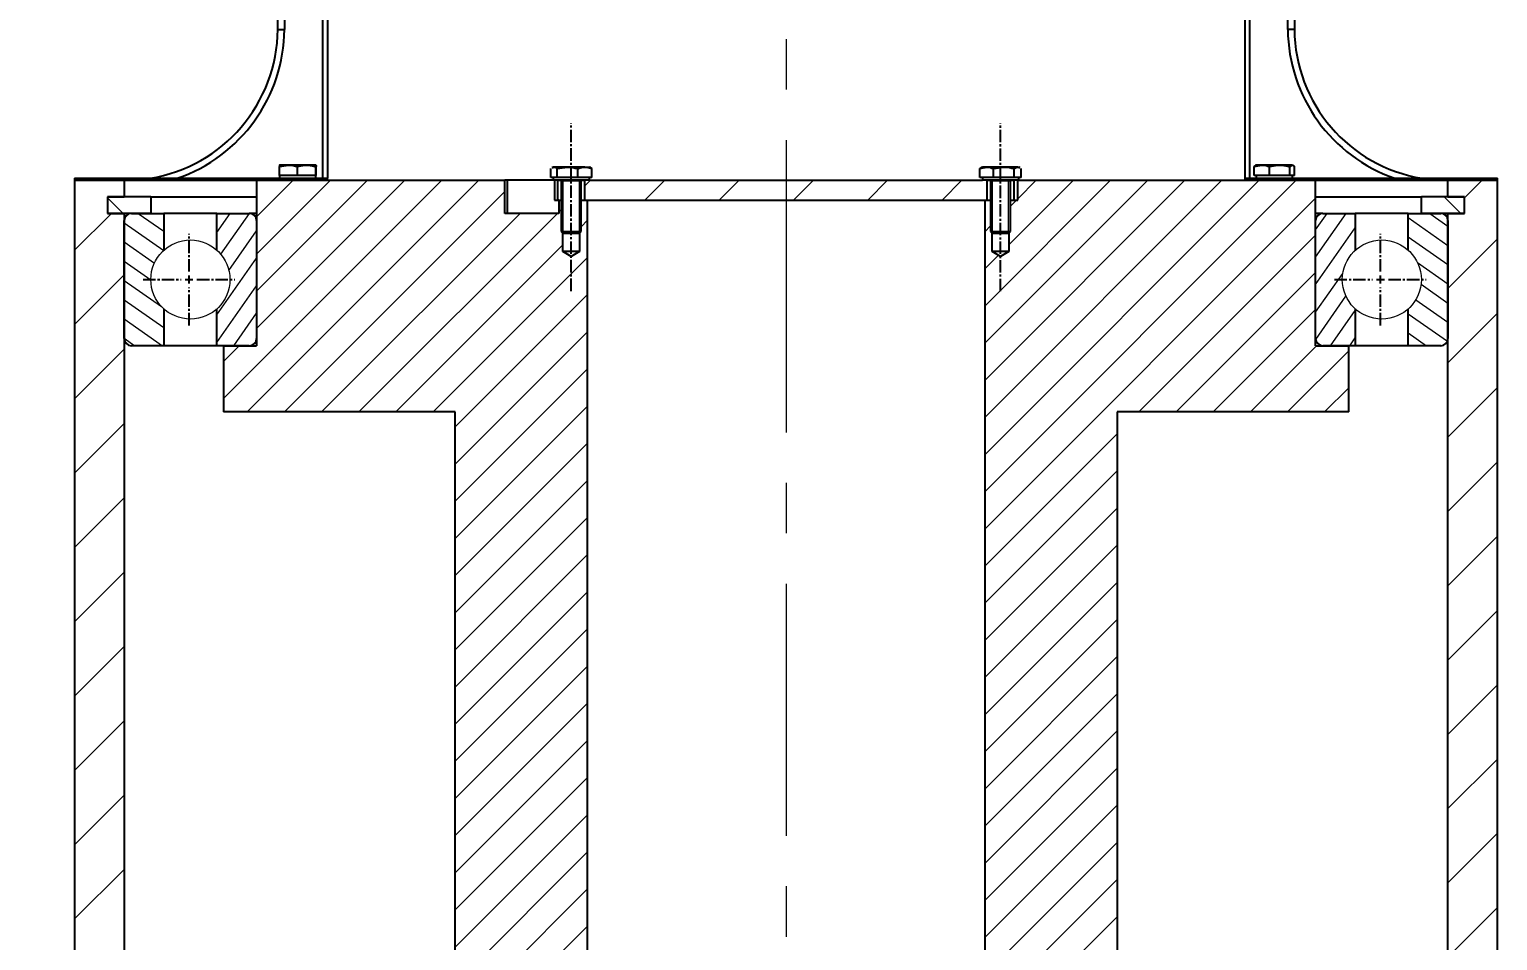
# Model space of a CAD drawing. Header units: millimetres. Extents: x -15 to 1174, y 15 to 856.
# Drawn here: x 88.7 to 177.4, y 173.1 to 228.2 of the extents above; entities that cross this region are included whole.
import ezdxf

# ---------------------------------------------------------------- set-up
doc = ezdxf.new("R2010")
doc.units = ezdxf.units.MM
doc.header["$PDSIZE"] = -1
doc.linetypes.add('CENTER2', pattern=[1.125, 0.75, -0.125, 0.125, -0.125])
doc.linetypes.add('CENTERX2', pattern=[20.32, 12.7, -2.54, 2.54, -2.54])
doc.layers.get('0').update_dxf_attribs({"lineweight": 25})
doc.layers.add('netmanh', color=7, linetype='Continuous', lineweight=15)
doc.styles.add('SLDTEXTSTYLE0', font='TXT', dxfattribs={"width": 0.75})
doc.dimstyles.new('SLDDIMSTYLE1', dxfattribs={"dimtxt": 3.5, "dimasz": 3.302, "dimexe": 0, "dimexo": 0.0625, "dimgap": 0.875, "dimtad": 1, "dimlfac": 2.5, "dimrnd": 1e-09, "dimzin": 4, "dimdsep": 46, "dimtxsty": 'SLDTEXTSTYLE0', "dimsah": 1, "dimcen": 0.09, "dimadec": 0, "dimazin": 1, "dimtfac": 1, "dimtofl": 0, "dimtmove": 0, "dimatfit": 3, "dimfxl": 1, "dimfrac": 2, "dimtolj": 1, "dimtzin": 12, "dimarcsym": 0})

# ---------------------------------------------------------------- blocks, each defined once
blk = doc.blocks.new('SW_HATCH_2')
at = {"color": 0, "linetype": 'Continuous', "lineweight": 18}
for p, q in [((-6.177, 176.959), (-6.057, 176.839)), ((-1.687, 176.959), (-1.567, 176.839)), ((15.195, 176.839), (2, 163.645)), ((2.804, 176.959), (2.924, 176.839)), ((17.44, 176.839), (3.44, 162.839)), ((12.95, 176.839), (4, 167.89)), ((10.705, 176.839), (4, 170.135)), ((8.46, 176.839), (4, 172.38)), ((6.215, 176.839), (4, 174.625)), ((7.294, 176.959), (7.414, 176.839)), ((24.175, 176.839), (23.814, 176.479)), ((28.665, 176.839), (27.465, 175.639)), ((33.155, 176.839), (31.955, 175.639)), ((37.646, 176.839), (36.446, 175.639)), ((42.136, 176.839), (40.936, 175.639)), ((46.626, 176.839), (45.426, 175.639)), ((66.831, 176.839), (48, 158.008)), ((64.586, 176.839), (48, 160.253)), ((62.341, 176.839), (48, 162.498)), ((60.096, 176.839), (48, 164.743)), ((57.851, 176.839), (48, 166.988)), ((55.606, 176.839), (48, 169.233)), ((53.361, 176.839), (49.46, 172.938)), ((51.116, 176.839), (50, 175.724)), ((65.665, 176.959), (65.785, 176.839)), ((70.156, 176.959), (70.276, 176.839)), ((74.646, 176.959), (74.766, 176.839)), ((78.057, 176.839), (77, 175.783)), ((-5, 175.783), (-4.057, 174.839)), ((19, 176.154), (5.685, 162.839)), ((68, 175.763), (48, 155.763)), ((50, 175.724), (49.916, 175.639)), ((75.766, 175.839), (76.766, 174.839)), ((-4.766, 174.839), (-7, 172.605)), ((19.93, 174.839), (7.93, 162.839)), ((22.175, 174.839), (10.175, 162.839)), ((22.414, 175.079), (22.263, 174.928)), ((49.916, 175.639), (49.56, 175.283)), ((76.057, 174.839), (76, 174.783)), ((24, 174.419), (23.614, 174.034)), ((48.36, 174.083), (48, 173.724)), ((68, 173.518), (57.321, 162.839)), ((79, 173.293), (76, 170.293)), ((22.514, 172.934), (12.42, 162.839)), ((24, 172.174), (14.665, 162.839)), ((48.836, 172.314), (48, 171.479)), ((68, 171.273), (59.567, 162.839)), ((-4, 171.115), (-7, 168.115)), ((24, 169.929), (16, 161.929)), ((68, 169.028), (61.812, 162.839)), ((79, 168.803), (76, 165.803)), ((2.95, 166.839), (2, 165.89)), ((24, 167.684), (16, 159.684)), ((68.057, 166.839), (64.057, 162.839)), ((-4, 166.625), (-7, 163.625)), ((70, 166.538), (66.302, 162.839)), ((24, 165.439), (16, 157.439)), ((70, 164.293), (68.547, 162.839)), ((79, 164.312), (76, 161.312)), ((24, 163.194), (16, 155.194)), ((-4, 162.135), (-7, 159.135)), ((56, 161.518), (48, 153.518)), ((24, 160.949), (16, 152.949)), ((79, 159.822), (76, 156.822)), ((56, 159.273), (48, 151.273)), ((24, 158.704), (16, 150.704)), ((-4, 157.645), (-7, 154.645)), ((24, 156.459), (16, 148.459)), ((56, 157.028), (48, 149.028)), ((79, 155.332), (76, 152.332)), ((56, 154.783), (48, 146.783)), ((24, 154.214), (16, 146.214)), ((-4, 153.154), (-7, 150.154)), ((24, 151.969), (16, 143.969)), ((56, 152.538), (48, 144.538)), ((56, 150.293), (48, 142.293)), ((79, 150.842), (76, 147.842)), ((24, 149.724), (16, 141.724)), ((-4, 148.664), (-7, 145.664)), ((24, 147.479), (16, 139.479)), ((56, 148.048), (48, 140.048)), ((56, 145.803), (48, 137.803)), ((79, 146.352), (76, 143.352)), ((24, 145.233), (16, 137.233)), ((-4, 144.174), (-7, 141.174)), ((24, 142.988), (16, 134.988)), ((56, 143.557), (48, 135.557)), ((56, 141.312), (48, 133.312)), ((79, 141.862), (76, 138.862)), ((24, 140.743), (16, 132.743)), ((-4, 139.684), (-7, 136.684)), ((24, 138.498), (16, 130.498)), ((56, 139.067), (48, 131.067)), ((56, 136.822), (48, 128.822)), ((79, 137.372), (76, 134.372)), ((24, 136.253), (16, 128.253)), ((-4, 135.194), (-7, 132.194)), ((24, 134.008), (16, 126.008)), ((56, 134.577), (48, 126.577)), ((56, 132.332), (48, 124.332)), ((79, 132.882), (76, 129.882)), ((24, 131.763), (16, 123.763))]:
    blk.add_line(p, q, dxfattribs=at)
blk = doc.blocks.new('_D')
at = {"color": 0, "linetype": 'Continuous', "lineweight": -2, "transparency": 16777216}
for p, q in [((134.33, 268.232), (73.519, 268.232)), ((73.519, 264.93), (73.519, 43.534)), ((98.33, 40.232), (73.519, 40.232))]:
    blk.add_line(p, q, dxfattribs=at)
at = {"color": 0, "linetype": 'Continuous', "transparency": 16777216}
for points in [[(72.968, 264.93), (74.069, 264.93), (73.519, 268.232)], [(72.968, 43.534), (74.069, 43.534), (73.519, 40.232)]]:
    blk.add_solid(points, dxfattribs=at)
at = {"layer": 'Defpoints', "color": 0, "linetype": 'Continuous', "transparency": 16777216}
for p in [(134.392, 268.232), (73.519, 40.232), (98.392, 40.232)]:
    blk.add_point(p, dxfattribs=at)
at = {"color": 0, "linetype": 'Continuous', "lineweight": 18, "transparency": 16777216, "insert": (69.073, 152.344), "char_height": 3.5, "width": 11.8125, "attachment_point": 2, "rotation": 90, "style": 'SLDTEXTSTYLE0'}
blk.add_mtext('\\A1;{\\fTimes New Roman|b0|i0|c0|p18;570}', dxfattribs=at)
blk = doc.blocks.new('*U57')
at = {"color": 0, "linetype": 'CENTER2', "transparency": 16777216}
blk.add_line((0, -5.07695), (0, 5.07695), dxfattribs=at)
blk = doc.blocks.new('*U58')
at = {"color": 0, "linetype": 'CENTER2', "transparency": 16777216}
blk.add_line((0, -5.08), (0, 5.08), dxfattribs=at)
blk = doc.blocks.new('*U64')
at = {"color": 0, "linetype": 'CENTER2', "transparency": 16777216}
for p, q in [((0, 0.478), (0, 2.772)), ((-2.772, 0), (-0.478, 0)), ((0.478, 0), (2.772, 0)), ((0, -2.772), (0, -0.478))]:
    blk.add_line(p, q, dxfattribs=at)
at = {"color": 0, "linetype": 'Continuous', "transparency": 16777216}
for p, q in [((-0.239, 0), (0.239, 0)), ((0, -0.239), (0, 0.239))]:
    blk.add_line(p, q, dxfattribs=at)
blk = doc.blocks.new('*U65')
at = {"color": 0, "linetype": 'CENTER2', "transparency": 16777216}
for p, q in [((0, 0.478), (0, 2.772)), ((-2.772, 0), (-0.478, 0)), ((0.478, 0), (2.772, 0)), ((0, -2.772), (0, -0.478))]:
    blk.add_line(p, q, dxfattribs=at)
at = {"color": 0, "linetype": 'Continuous', "transparency": 16777216}
for p, q in [((-0.239, 0), (0.239, 0)), ((0, -0.239), (0, 0.239))]:
    blk.add_line(p, q, dxfattribs=at)

msp = doc.modelspace()

# ---------------------------------------------------------------- hatches: boundary and pattern name
at = {"layer": 'netmanh'}
h = msp.add_hatch(dxfattribs=at)
h.set_pattern_fill('ANSI31', color=256, scale=0.3, angle=100)
h.paths.add_polyline_path([(96.7924, 214.8071), (96.7924, 217.0316), (94.8324, 217.0316, 0.4142136), (94.3924, 216.5916), (94.3924, 209.4716, 0.4142136), (94.8324, 209.0316), (96.7924, 209.0316), (96.7924, 211.2562, -0.2124421), (96.0024, 213.0316, -0.2124421)])
h = msp.add_hatch(dxfattribs=at)
h.set_pattern_fill('ANSI31', color=256, scale=0.3, angle=10)
h.paths.add_polyline_path([(102.3924, 216.5916, 0.4142136), (101.9524, 217.0316), (99.9924, 217.0316), (99.9924, 214.8071, -0.2124421), (100.7824, 213.0316, -0.2124421), (99.9924, 211.2562), (99.9924, 209.0316), (101.9524, 209.0316, 0.4142136), (102.3924, 209.4716)])
h.paths.add_polyline_path([(168.7924, 214.8071), (168.7924, 217.0316), (166.8324, 217.0316, 0.4142136), (166.3924, 216.5916), (166.3924, 209.4716, 0.4142136), (166.8324, 209.0316), (168.3924, 209.0316), (168.7924, 209.0316), (168.7924, 211.2562, -0.2124421), (168.0024, 213.0316, -0.2124421)])
h.paths.add_polyline_path([(168.7924, 146.4071), (168.7924, 148.6316), (166.8324, 148.6316, 0.4142136), (166.3924, 148.1916), (166.3924, 141.0716, 0.4142136), (166.8324, 140.6316), (168.7924, 140.6316), (168.7924, 142.8562, -0.2124421), (168.0024, 144.6316, -0.2124421)])
h.paths.add_polyline_path([(102.3924, 148.1916, 0.4142297), (101.9524, 148.6316), (100.3924, 148.6316), (99.9924, 148.6316), (99.9924, 146.4071, -0.2137013), (100.791, 144.6239, -0.2137013), (99.9924, 142.8408), (99.9924, 140.6316), (101.9524, 140.6316, 0.4142136), (102.3924, 141.0716)])
h = msp.add_hatch(dxfattribs=at)
h.set_pattern_fill('ANSI31', color=256, scale=0.3, angle=100)
h.paths.add_polyline_path([(174.3924, 216.5916, 0.4142136), (173.9524, 217.0316), (172.7924, 217.0316), (171.9924, 217.0316), (171.9924, 214.8071, -0.2124421), (172.7824, 213.0316, -0.2124421), (171.9924, 211.2562), (171.9924, 209.0316), (173.9524, 209.0316, 0.4142136), (174.3924, 209.4716)])

# ---------------------------------------------------------------- linework, layer by layer
at = {"color": 7, "linetype": 'CENTERX2', "lineweight": 18, "ltscale": 1.2}
for p, q in [((134.3924, 270.2326), (134.3924, 217.0316)), ((134.3924, 219.0316), (134.3924, 138.6316))]:
    msp.add_line(p, q, dxfattribs=at)
at = {"color": 7, "linetype": 'Continuous', "lineweight": 25}
for p, q in [((103.6733, 228.1513), (103.6733, 268.2316)), ((104.0733, 268.2316), (104.0733, 228.1497)), ((106.3939, 219.1516), (106.3947, 268.2316)), ((106.6796, 268.2327), (106.6796, 219.1516)), ((164.7115, 228.1497), (164.7115, 247.6892)), ((165.1115, 247.7305), (165.1115, 228.1513)), ((162.1052, 247.4198), (162.1052, 219.1516)), ((162.3904, 247.4493), (162.3909, 219.1516)), ((103.7703, 219.8534), (104.3155, 219.9516)), ((103.7703, 219.3116), (103.7703, 219.8534)), ((104.3155, 219.3116), (103.7703, 219.3116)), ((103.7796, 219.3116), (103.7796, 219.1516)), ((104.3155, 219.9516), (103.7797, 219.9516)), ((105.4154, 219.9516), (104.3155, 219.9516)), ((104.8607, 219.3116), (104.3155, 219.3116)), ((104.8607, 219.3116), (104.8607, 219.8534)), ((105.4154, 219.3116), (104.8607, 219.3116)), ((105.9795, 219.9516), (105.4154, 219.9516)), ((105.97, 219.3116), (105.4154, 219.3116)), ((105.97, 219.8534), (105.9795, 219.9516)), ((105.97, 219.3116), (105.97, 219.8534)), ((105.9795, 219.3116), (105.97, 219.3116)), ((105.9889, 219.3116), (105.9795, 219.3116)), ((105.9796, 219.1516), (105.9796, 219.3116)), ((105.9889, 219.3116), (105.9889, 219.8534)), ((120.1649, 219.1916), (120.1649, 219.7334)), ((120.36, 219.1916), (120.1649, 219.1916)), ((120.3068, 219.8316), (120.241, 219.7936)), ((120.2508, 219.7767), (120.36, 219.8316)), ((120.36, 219.8316), (120.3068, 219.8316)), ((120.3068, 219.1916), (120.3068, 219.0316)), ((121.176, 219.8316), (120.36, 219.8316)), ((120.555, 219.1916), (120.36, 219.1916)), ((120.555, 219.7334), (121.176, 219.8316)), ((120.555, 219.1916), (120.555, 219.7334)), ((121.176, 219.1916), (120.555, 219.1916)), ((122.2228, 219.8316), (121.176, 219.8316)), ((121.7969, 219.1916), (121.176, 219.1916)), ((121.7969, 219.1916), (121.7969, 219.7334)), ((122.2228, 219.1916), (121.7969, 219.1916)), ((122.2228, 219.8316), (122.5068, 219.8316)), ((122.6487, 219.1916), (122.2228, 219.1916)), ((122.5726, 219.7936), (122.5068, 219.8316)), ((122.5068, 219.0316), (122.5068, 219.1916)), ((122.6487, 219.7334), (122.5628, 219.7767)), ((122.6487, 219.1916), (122.6487, 219.7334)), ((146.1037, 219.7334), (146.5171, 219.8316)), ((146.1037, 219.1916), (146.1037, 219.7334)), ((146.5171, 219.1916), (146.1037, 219.1916)), ((146.2522, 219.8316), (146.186, 219.7934)), ((146.5171, 219.8316), (146.2522, 219.8316)), ((146.2522, 219.1916), (146.2522, 219.0316)), ((147.5547, 219.8316), (146.5171, 219.8316)), ((146.9304, 219.1916), (146.5171, 219.1916)), ((146.9304, 219.7334), (147.5547, 219.8316)), ((146.9304, 219.1916), (146.9304, 219.7334)), ((147.5547, 219.1916), (146.9304, 219.1916)), ((148.3898, 219.8316), (147.5547, 219.8316)), ((148.1789, 219.1916), (147.5547, 219.1916)), ((148.1789, 219.1916), (148.1789, 219.7334)), ((148.3898, 219.1916), (148.1789, 219.1916)), ((148.3898, 219.8316), (148.4522, 219.8316)), ((148.6007, 219.1916), (148.3898, 219.1916)), ((148.5184, 219.7934), (148.4522, 219.8316)), ((148.4522, 219.0316), (148.4522, 219.1916)), ((148.6007, 219.1916), (148.6007, 219.7334)), ((162.6886, 219.8534), (163.1508, 219.9516)), ((162.6886, 219.3116), (162.6886, 219.8534)), ((163.1508, 219.3116), (162.6886, 219.3116)), ((162.8052, 219.3116), (162.8052, 219.1516)), ((163.1508, 219.9516), (162.8057, 219.9516)), ((164.2213, 219.9516), (163.1508, 219.9516)), ((163.613, 219.3116), (163.1508, 219.3116)), ((163.613, 219.3116), (163.613, 219.8534)), ((164.2213, 219.3116), (163.613, 219.3116)), ((164.9757, 219.9516), (164.2213, 219.9516)), ((164.8296, 219.3116), (164.2213, 219.3116)), ((164.8296, 219.8534), (164.9757, 219.9516)), ((164.8296, 219.3116), (164.8296, 219.8534)), ((164.9757, 219.3116), (164.8296, 219.3116)), ((165.1218, 219.3116), (164.9757, 219.3116)), ((165.0052, 219.1516), (165.0052, 219.3116)), ((165.1218, 219.3116), (165.1218, 219.8534)), ((91.3924, 219.1516), (106.6796, 219.1516)), ((91.3924, 219.1516), (91.3924, 219.0316)), ((91.3924, 219.0316), (106.6796, 219.0316)), ((91.3924, 219.0316), (91.3924, 64.2316)), ((91.3924, 219.0316), (94.3924, 219.0316)), ((94.3924, 219.0316), (94.3924, 218.0316)), ((102.3924, 219.0316), (102.3924, 209.0316)), ((102.3924, 219.0316), (117.3924, 219.0316)), ((106.6796, 219.0316), (106.6796, 219.1516)), ((117.3924, 217.0316), (117.3924, 219.0316)), ((117.5627, 219.0316), (117.3924, 219.0316)), ((117.5627, 217.0316), (117.5627, 219.0316)), ((120.3068, 219.0316), (117.5627, 219.0316)), ((122.5068, 219.0316), (120.3068, 219.0316)), ((120.3924, 219.0316), (120.3924, 217.8316)), ((120.6068, 219.0216), (120.5968, 219.0316)), ((120.7932, 219.0216), (120.6068, 219.0216)), ((120.6068, 217.8316), (120.6068, 219.0216)), ((120.8068, 218.9916), (120.8068, 215.9438)), ((122.0068, 218.9916), (120.8068, 218.9916)), ((122.0068, 215.9438), (122.0068, 218.9916)), ((122.2068, 219.0216), (122.0203, 219.0216)), ((122.2168, 219.0316), (122.2068, 219.0216)), ((122.2068, 219.0216), (122.2068, 217.8316)), ((122.5068, 219.0316), (146.2522, 219.0316)), ((148.4522, 219.0316), (146.2522, 219.0316)), ((146.5522, 219.0216), (146.5422, 219.0316)), ((146.5522, 217.8316), (146.5522, 219.0216)), ((146.7387, 219.0216), (146.5522, 219.0216)), ((146.7522, 218.9916), (146.7522, 215.9438)), ((147.9522, 218.9916), (146.7522, 218.9916)), ((147.9522, 215.9438), (147.9522, 218.9916)), ((148.1522, 219.0216), (147.9658, 219.0216)), ((148.1622, 219.0316), (148.1522, 219.0216)), ((148.1522, 219.0216), (148.1522, 217.8316)), ((148.3924, 217.8316), (148.3924, 219.0316)), ((148.4522, 219.0316), (166.3924, 219.0316)), ((162.1052, 219.1516), (162.1052, 219.0316)), ((162.1052, 219.1516), (177.3924, 219.1516)), ((162.1052, 219.0316), (177.3924, 219.0316)), ((166.3924, 209.0316), (166.3924, 219.0316)), ((174.3924, 218.0316), (174.3924, 219.0316)), ((174.3924, 219.0316), (177.3924, 219.0316)), ((177.3924, 219.0316), (177.3924, 219.1516)), ((177.3924, 64.2316), (177.3924, 219.0316)), ((93.3924, 218.0316), (93.3924, 217.0316)), ((95.9924, 218.0316), (93.3924, 218.0316)), ((93.3924, 218.0316), (94.3924, 218.0316)), ((95.9924, 218.0316), (95.9924, 217.0316)), ((95.9924, 218.0316), (102.3924, 218.0316)), ((120.3924, 217.8316), (120.6068, 217.8316)), ((120.6557, 217.8316), (120.6068, 217.8316)), ((120.6557, 217.8316), (120.6557, 217.0316)), ((120.6557, 217.8316), (120.7968, 217.8316)), ((120.8068, 217.8216), (120.7968, 217.8316)), ((120.8068, 217.8316), (120.7968, 217.8316)), ((122.0168, 217.8316), (122.0068, 217.8216)), ((122.0168, 217.8316), (122.0068, 217.8316)), ((122.0168, 217.8316), (122.3924, 217.8316)), ((122.2068, 217.8316), (146.5522, 217.8316)), ((122.3924, 147.0316), (122.3924, 217.8316)), ((146.3924, 217.8316), (146.3924, 147.0316)), ((146.3924, 217.8316), (146.7422, 217.8316)), ((146.7522, 217.8216), (146.7422, 217.8316)), ((146.7522, 217.8316), (146.7422, 217.8316)), ((147.9622, 217.8316), (147.9522, 217.8216)), ((147.9622, 217.8316), (147.9522, 217.8316)), ((147.9622, 217.8316), (148.3924, 217.8316)), ((148.1522, 217.8316), (148.3924, 217.8316)), ((166.3924, 218.0316), (172.7924, 218.0316)), ((172.7924, 217.0316), (172.7924, 218.0316)), ((175.3924, 218.0316), (172.7924, 218.0316)), ((174.3924, 218.0316), (175.3924, 218.0316)), ((175.3924, 217.0316), (175.3924, 218.0316)), ((95.9924, 217.0316), (93.3924, 217.0316)), ((93.3924, 217.0316), (94.3924, 217.0316)), ((94.3924, 217.0316), (94.3924, 140.6316)), ((94.3924, 209.4716), (94.3924, 216.5916)), ((94.8324, 217.0316), (96.7924, 217.0316)), ((96.7924, 217.0316), (96.7924, 214.8071)), ((99.9924, 217.0316), (96.7924, 217.0316)), ((99.9924, 214.8071), (99.9924, 217.0316)), ((99.9924, 217.0316), (101.9524, 217.0316)), ((102.3924, 217.0316), (101.9524, 217.0316)), ((102.3924, 216.5916), (102.3924, 209.4716)), ((120.6557, 217.0316), (117.3924, 217.0316)), ((166.8324, 217.0316), (166.3924, 217.0316)), ((166.3924, 209.4716), (166.3924, 216.5916)), ((166.8324, 217.0316), (168.7924, 217.0316)), ((171.9924, 217.0316), (168.7924, 217.0316)), ((168.7924, 217.0316), (168.7924, 214.8071)), ((171.9924, 214.8071), (171.9924, 217.0316)), ((171.9924, 217.0316), (173.9524, 217.0316)), ((175.3924, 217.0316), (172.7924, 217.0316)), ((174.3924, 140.6316), (174.3924, 217.0316)), ((174.3924, 217.0316), (175.3924, 217.0316)), ((174.3924, 216.5916), (174.3924, 209.4716)), ((120.8068, 215.9438), (120.919, 215.8316)), ((120.8068, 215.9438), (121.8519, 215.9438)), ((120.9068, 214.7321), (120.9068, 215.8438)), ((120.919, 215.8316), (121.7687, 215.8316)), ((121.7687, 215.8316), (121.8946, 215.8316)), ((121.8519, 215.9438), (122.0068, 215.9438)), ((121.8946, 215.8316), (122.0068, 215.9438)), ((121.9068, 215.8438), (121.9068, 214.7321)), ((146.7522, 215.9438), (146.8644, 215.8316)), ((146.7522, 215.9438), (147.9182, 215.9438)), ((146.8522, 214.7321), (146.8522, 215.8438)), ((146.8644, 215.8316), (147.8123, 215.8316)), ((147.8123, 215.8316), (147.84, 215.8316)), ((147.84, 215.8316), (147.9522, 215.9438)), ((147.8522, 215.8438), (147.8522, 214.7321)), ((147.9182, 215.9438), (147.9522, 215.9438)), ((121.4068, 214.4316), (120.9068, 214.7321)), ((121.9068, 214.7321), (120.9068, 214.7321)), ((121.9068, 214.7321), (121.4068, 214.4316)), ((147.3522, 214.4316), (146.8522, 214.7321)), ((147.8522, 214.7321), (146.8522, 214.7321)), ((147.8522, 214.7321), (147.3522, 214.4316)), ((96.7924, 211.2562), (96.7924, 209.0316)), ((99.9924, 209.0316), (99.9924, 211.2562)), ((168.7924, 211.2562), (168.7924, 209.0316)), ((171.9924, 209.0316), (171.9924, 211.2562)), ((96.7924, 209.0316), (94.8324, 209.0316)), ((99.9924, 209.0316), (96.7924, 209.0316)), ((101.9524, 209.0316), (99.9924, 209.0316)), ((100.3924, 209.0316), (100.3924, 205.0316)), ((100.3924, 209.0316), (102.3924, 209.0316)), ((166.3924, 209.0316), (168.3924, 209.0316)), ((168.7924, 209.0316), (166.8324, 209.0316)), ((168.3924, 205.0316), (168.3924, 209.0316)), ((171.9924, 209.0316), (168.7924, 209.0316)), ((173.9524, 209.0316), (171.9924, 209.0316)), ((114.3924, 205.0316), (100.3924, 205.0316)), ((114.3924, 152.6316), (114.3924, 205.0316)), ((154.3924, 205.0316), (154.3924, 152.6316)), ((168.3924, 205.0316), (154.3924, 205.0316))]:
    msp.add_line(p, q, dxfattribs=at)
for centre, radius, start, end in [((94.48, 228.2252), 9.1936, 279.267422, 359.539293), ((94.48, 228.2252), 9.5936, 288.950904, 359.548999), ((174.3048, 228.2252), 9.5936, 180.451001, 251.049096), ((174.3048, 228.2252), 9.1936, 180.460707, 260.732578), ((120.7668, 218.9916), 0.04, 0, 90), ((122.0468, 218.9916), 0.04, 90, 180), ((146.7122, 218.9916), 0.04, 0, 90), ((147.9922, 218.9916), 0.04, 90, 180), ((94.8324, 216.5916), 0.44, 90, 180), ((101.9524, 216.5916), 0.44, 0, 90), ((166.8324, 216.5916), 0.44, 90, 180), ((173.9524, 216.5916), 0.44, 0, 90), ((94.8324, 209.4716), 0.44, 180, 270), ((101.9524, 209.4716), 0.44, 270, 0), ((166.8324, 209.4716), 0.44, 180, 270), ((173.9524, 209.4716), 0.44, 270, 0)]:
    msp.add_arc(centre, radius, start, end, dxfattribs=at)
for points, knots in [([(103.6733, 228.1513), (103.6777, 228.1513), (103.6866, 228.1513), (103.7555, 228.151), (103.857, 228.1506), (103.9606, 228.1502), (104.0343, 228.1499), (104.0638, 228.1498), (104.0733, 228.1497)], [0, 0, 0, 0, 0.2146511, 0.4293022, 0.6439541, 0.8586076, 0.9543991, 1, 1, 1, 1]), ([(165.1115, 228.1513), (165.1071, 228.1513), (165.0982, 228.1513), (165.0293, 228.151), (164.9278, 228.1506), (164.8242, 228.1502), (164.7505, 228.1499), (164.721, 228.1498), (164.7115, 228.1497)], [0, 0, 0, 0, 0.2146511, 0.4293022, 0.6439541, 0.8586076, 0.9543991, 1, 1, 1, 1]), ([(103.7797, 219.9516), (103.7795, 219.9515), (103.7763, 219.9501), (103.7732, 219.9), (103.7703, 219.8534)], [0, 0, 0, 0, 0.0701503, 1, 1, 1, 1]), ([(104.3155, 219.9516), (104.3284, 219.9515), (104.5125, 219.9501), (104.693, 219.9), (104.8607, 219.8534)], [0, 0, 0, 0, 0.0701503, 1, 1, 1, 1]), ([(104.8607, 219.8534), (105.0021, 219.8938), (105.1851, 219.946), (105.3727, 219.9506), (105.4154, 219.9516)], [0, 0, 0, 0, 0.7726909, 1, 1, 1, 1]), ([(105.4154, 219.9516), (105.5646, 219.9391), (105.7524, 219.9233), (105.933, 219.8653), (105.97, 219.8534)], [0, 0, 0, 0, 0.79478325, 1, 1, 1, 1]), ([(105.9795, 219.9516), (105.9797, 219.9515), (105.9829, 219.9501), (105.986, 219.9), (105.9889, 219.8534)], [0, 0, 0, 0, 0.0701503, 1, 1, 1, 1]), ([(120.36, 219.8316), (120.3646, 219.8315), (120.4304, 219.8301), (120.495, 219.78), (120.555, 219.7334)], [0, 0, 0, 0, 0.0701503, 1, 1, 1, 1]), ([(121.176, 219.8316), (121.1907, 219.8315), (121.4004, 219.8301), (121.6058, 219.78), (121.7969, 219.7334)], [0, 0, 0, 0, 0.07015027, 1, 1, 1, 1]), ([(121.7969, 219.7334), (121.8254, 219.7453), (121.964, 219.8033), (122.1082, 219.8191), (122.2228, 219.8316)], [0, 0, 0, 0, 0.2052167, 1, 1, 1, 1]), ([(122.2228, 219.8316), (122.2556, 219.8306), (122.3997, 219.826), (122.5401, 219.7738), (122.6487, 219.7334)], [0, 0, 0, 0, 0.2273091, 1, 1, 1, 1]), ([(146.1904, 219.7842), (146.1756, 219.7801), (146.1461, 219.7718), (146.1178, 219.7461), (146.1037, 219.7334)], [0, 0, 0, 0, 0.5044175, 1, 1, 1, 1]), ([(146.5171, 219.8316), (146.5269, 219.8315), (146.6665, 219.8301), (146.8032, 219.78), (146.9304, 219.7334)], [0, 0, 0, 0, 0.0701503, 1, 1, 1, 1]), ([(147.5547, 219.8316), (147.5695, 219.8315), (147.7803, 219.8301), (147.9868, 219.78), (148.1789, 219.7334)], [0, 0, 0, 0, 0.0701503, 1, 1, 1, 1]), ([(148.1789, 219.7334), (148.193, 219.7453), (148.2617, 219.8033), (148.3331, 219.8191), (148.3898, 219.8316)], [0, 0, 0, 0, 0.2052167, 1, 1, 1, 1]), ([(148.3898, 219.8316), (148.406, 219.8312), (148.4478, 219.83), (148.4885, 219.801), (148.5134, 219.7832)], [0, 0, 0, 0, 0.3888119, 1, 1, 1, 1]), ([(162.8347, 219.9516), (162.8312, 219.9515), (162.7819, 219.9501), (162.7336, 219.9), (162.6886, 219.8534)], [0, 0, 0, 0, 0.0701503, 1, 1, 1, 1]), ([(163.1508, 219.9516), (163.1618, 219.9515), (163.3179, 219.9501), (163.4708, 219.9), (163.613, 219.8534)], [0, 0, 0, 0, 0.0701503, 1, 1, 1, 1]), ([(163.613, 219.8534), (163.7681, 219.8938), (163.9687, 219.946), (164.1745, 219.9506), (164.2213, 219.9516)], [0, 0, 0, 0, 0.7726909, 1, 1, 1, 1]), ([(164.2213, 219.9516), (164.385, 219.9391), (164.5909, 219.9233), (164.789, 219.8653), (164.8296, 219.8534)], [0, 0, 0, 0, 0.7947833, 1, 1, 1, 1]), ([(164.9757, 219.9516), (164.9792, 219.9515), (165.0285, 219.9501), (165.0768, 219.9), (165.1218, 219.8534)], [0, 0, 0, 0, 0.0701503, 1, 1, 1, 1])]:
    msp.add_open_spline(points, degree=3, knots=knots, dxfattribs=at)
at = {"layer": 'netmanh'}
for p, q in [((120.919, 215.8316), (120.919, 218.9916)), ((121.9068, 215.8438), (121.9068, 218.9916)), ((146.8644, 215.8316), (146.8644, 218.9916)), ((147.84, 215.8316), (147.84, 218.9916))]:
    msp.add_line(p, q, dxfattribs=at)
for centre in [(98.3924, 213.0316), (170.3924, 213.0316)]:
    msp.add_circle(centre, 2.39, dxfattribs=at)

# ---------------------------------------------------------------- block references
at = {"color": 7, "linetype": 'Continuous', "lineweight": 18}
msp.add_blockref('SW_HATCH_2', (98.3924, 42.1922), dxfattribs=at)
at = {"linetype": 'CENTER2'}
for name, p in [('*U57', (121.4129, 217.4147)), ('*U58', (147.3522, 217.4116)), ('*U64', (98.3104, 213.0316)), ('*U65', (170.3104, 213.0316))]:
    msp.add_blockref(name, p, dxfattribs=at)

# ---------------------------------------------------------------- dimensions: what is measured, and where the dimension line sits
at = {"color": 7, "linetype": 'Continuous', "lineweight": 18}
dim = msp.add_linear_dim(base=(73.5186, 40.2316), p1=(134.3924, 268.2316), p2=(98.3924, 40.2316), angle=90, text='{\\fTimes New Roman|b0|i0|c0|p18;570}', dimstyle='SLDDIMSTYLE1', dxfattribs=at)
dim.commit()
dim.dimension.update_dxf_attribs({"geometry": '_D', "text_midpoint": (73.5186, 152.344), "dimtype": 160})

doc.saveas('drawing.dxf')
